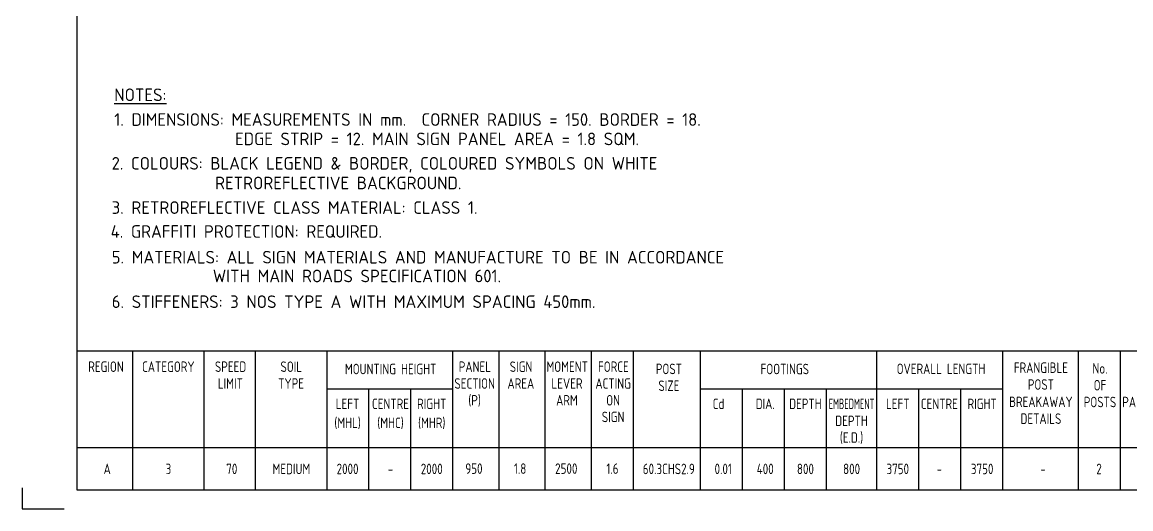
# Model space of a CAD drawing. Extents: x 0 to 420, y 0 to 297.
# Drawn here: x 0 to 264.1, y 0 to 115.9 of the extents above; entities that cross this region are included whole.
import ezdxf
from ezdxf.enums import TextEntityAlignment as Align

# ---------------------------------------------------------------- set-up
doc = ezdxf.new("R2010")
doc.units = 0
doc.layers.get('0').update_dxf_attribs({"linetype": 'CONTINUOUS'})
for name, color, linetype in [('L25', 1, 'CONTINUOUS'), ('T25', 1, 'CONTINUOUS'), ('TBLK18', 4, 'CONTINUOUS'), ('TBLK25', 1, 'CONTINUOUS'), ('TBLK35', 3, 'CONTINUOUS'), ('TBLK50', 7, 'CONTINUOUS')]:
    doc.layers.add(name, color=color, linetype=linetype)
doc.styles.add('ISO', font='iso3098b')

# ---------------------------------------------------------------- blocks, each defined once
blk = doc.blocks.new('A3BBLK')
at = {"layer": 'TBLK25'}
for p, q in [((0, 5), (0, 0)), ((0, 0), (10, 0))]:
    blk.add_line(p, q, dxfattribs=at)
at = {"layer": 'TBLK50'}
for p, q in [((13, 292.5), (13, 4.5)), ((13, 4.5), (415.5, 4.5))]:
    blk.add_line(p, q, dxfattribs=at)
blk = doc.blocks.new('title block')
blk.add_blockref('A3BBLK', (0, 0))
at = {"layer": 'TBLK18', "style": 'ISO'}
blk.add_attdef('MR_DIRECTORATE', text='', height=1.5, dxfattribs=at).set_placement((381.5, 67.12), align=Align.CENTER)
for tag, p in [('STREET_NAME', (355.51, 61.1)), ('SUBURB_POSTCODE', (388.49, 61.1)), ('TELEPHONE_NO.', (368.31, 58.84)), ('FAX_NO.', (393.56, 58.84))]:
    blk.add_attdef(tag, p, '', height=1.5, dxfattribs=at)
at = {"layer": 'TBLK25', "style": 'ISO'}
for tag, height, p in [('MR_BRANCH', 2, (381.5, 64.2)), ('ROAD_SECTION', 1.75, (384.5, 29.16)), ('SLK', 1.75, (384.5, 26.11)), ('CHAINAGE', 1.75, (384.5, 19.21))]:
    blk.add_attdef(tag, text='', height=height, dxfattribs=at).set_placement(p, align=Align.CENTER)
for tag, p, height in [('FILE_NUMBER', (371.77, 53.24), 2.5), ('DESIGNED_/_DRAWN', (371.77, 48.49), 2), ('VERIFIED', (371.77, 43.49), 2), ('APPROVED', (371.77, 38.49), 2), ('LOCAL_AUTHORITY', (370.48, 16.73), 1.25)]:
    blk.add_attdef(tag, p, '', height=height, dxfattribs=at)
at = {"layer": 'TBLK35', "style": 'ISO', "width": 0.9}
for tag, p in [('ROAD_PROJECT&NUMBER', (384.5, 32.23)), ('DRAWING_DESCRIPTION', (384.5, 22.29))]:
    blk.add_attdef(tag, text='', height=2.5, dxfattribs=at).set_placement(p, align=Align.CENTER)
at = {"layer": 'TBLK50', "style": 'ISO'}
blk.add_attdef('DRG_NUMBER', (356.8, 6.02), '', height=5, dxfattribs=at)

msp = doc.modelspace()

# ---------------------------------------------------------------- linework, layer by layer
at = {"layer": 'L25'}
for p, q in [((26.251792, 14.5), (26.251792, 4.5)), ((43.251792, 14.5), (43.251792, 4.5)), ((55.538867, 14.5), (55.538867, 4.5)), ((72.538867, 14.5), (72.538867, 4.5)), ((82.538867, 14.5), (82.538867, 4.5)), ((92.538867, 14.5), (92.538867, 4.5)), ((102.538867, 14.5), (102.538867, 4.5)), ((113.538867, 14.5), (113.538867, 4.5)), ((124.538867, 14.5), (124.538867, 4.5)), ((135.538867, 14.5), (135.538867, 4.5)), ((145.538867, 14.5), (145.538867, 4.5)), ((161.538867, 14.5), (161.538867, 4.5)), ((171.538867, 14.5), (171.538867, 4.5)), ((181.538867, 14.5), (181.538867, 4.5)), ((191.538867, 14.5), (191.538867, 4.5)), ((203.538867, 14.5), (203.538867, 4.5)), ((213.538867, 14.5), (213.538867, 4.5)), ((223.538867, 14.5), (223.538867, 4.5)), ((233.538867, 14.5), (233.538867, 4.5)), ((251.538867, 14.5), (251.538867, 4.5)), ((261.538867, 14.5), (261.538867, 4.5))]:
    msp.add_line(p, q, dxfattribs=at)
at = {"layer": 'TBLK50'}
for p, q in [((352.5, 37.5), (13, 37.5)), ((26.251792, 37.5), (26.251792, 14.5)), ((43.251792, 37.5), (43.251792, 14.5)), ((55.538867, 37.5), (55.538867, 14.5)), ((72.538867, 37.5), (72.538867, 14.5)), ((102.538867, 37.5), (102.538867, 14.5)), ((113.538867, 37.5), (113.538867, 14.5)), ((124.538867, 37.5), (124.538867, 14.5)), ((135.538867, 37.5), (135.538867, 14.5)), ((145.538867, 37.5), (145.538867, 14.5)), ((161.538867, 37.5), (161.538867, 14.5)), ((203.538867, 37.5), (203.538867, 14.5)), ((233.538867, 37.5), (233.538867, 14.5)), ((251.538867, 37.5), (251.538867, 14.5)), ((261.538867, 37.5), (261.538867, 14.5)), ((102.538867, 28.5), (72.538867, 28.5)), ((82.538867, 28.5), (82.538867, 14.5)), ((92.538867, 28.5), (92.538867, 14.5)), ((233.538867, 28.5), (161.538867, 28.5)), ((171.538867, 28.5), (171.538867, 14.5)), ((181.538867, 28.5), (181.538867, 14.5)), ((191.538867, 28.5), (191.538867, 14.5)), ((213.538867, 28.5), (213.538867, 14.5)), ((223.538867, 28.5), (223.538867, 14.5)), ((352.5, 14.5), (13, 14.5))]:
    msp.add_line(p, q, dxfattribs=at)

# ---------------------------------------------------------------- block references
at = {"color": 1}
msp.add_blockref('title block', (0.000001, 0), dxfattribs=at)

# ---------------------------------------------------------------- texts
at = {"layer": 'L25', "style": 'ISO', "width": 0.8}
for s, p in [('REGION', (19.962463, 32.590957)), ('CATEGORY', (34.818637, 32.590957)), ('SPEED', (49.645072, 32.590957)), ('SOIL', (64.105711, 32.590957)), ('PANEL', (107.841831, 32.590957)), ('SIGN', (118.841831, 32.590957)), ('MOMENT', (129.841831, 32.590957)), ('FORCE', (140.841831, 32.590957)), ('LIMIT', (49.594876, 28.590957)), ('TYPE', (64.055516, 28.590957)), ('SECTION', (107.791636, 28.590957)), ('AREA', (118.791636, 28.590957)), ('LEVER', (129.791636, 28.590957)), ('ACTING', (140.791636, 28.590957)), ('(P)', (107.777817, 24.590957)), ('ARM', (129.777817, 24.590957)), ('ON', (140.777817, 24.590957)), ('SIGN', (140.777817, 20.623784))]:
    msp.add_text(s, height=2.5, dxfattribs=at).set_placement(p, align=Align.CENTER)
at = {"layer": 'L25', "style": 'ISO'}
for s, width, p in [('MOUNTING HEIGHT', 0.8, (87.781285, 33.290424)), ('POST', 0.8, (154.067341, 33.30932)), ('FOOTINGS', 0.8, (181.679918, 33.290424)), ('OVERALL LENGTH', 0.8, (218.895381, 33.327049)), ('FRANGIBLE', 0.8, (242.689778, 33.604119)), ('No.', 0.8, (256.761892, 33.435914)), ('SIZE', 0.8, (154.067341, 29.30932)), ('POST', 0.8, (242.689778, 29.604119)), ('OF', 0.8, (256.761892, 29.435914)), ('BREAKAWAY', 0.8, (242.689778, 25.467443)), ('POSTS', 0.8, (256.761892, 25.435914)), ('PANELS', 0.8, (266.662078, 25.435914)), ('LEFT', 0.8, (77.517732, 25)), ('CENTRE', 0.8, (87.741245, 25)), ('RIGHT', 0.8, (97.566489, 25)), ('Cd', 0.8, (165.890938, 25)), ('DIA.', 0.8, (177.011386, 25)), ('DEPTH', 0.8, (186.588259, 25)), ('EMBEDMENT', 0.6, (197.570684, 24.987164)), ('LEFT', 0.8, (208.587255, 25)), ('CENTRE', 0.8, (218.491895, 25)), ('RIGHT', 0.8, (228.689692, 25)), ('(MHL)', 0.8, (77.517732, 20.477852)), ('(MHC)', 0.8, (87.741245, 20.477852)), ('(MHR)', 0.8, (97.566489, 20.477852)), ('DEPTH', 0.8, (197.570684, 20.951663)), ('DETAILS', 0.8, (242.689778, 21.467443)), ('(E.D.)', 0.8, (197.570684, 16.97676)), ('A', 0.8, (20.253648, 9.5)), ('3', 0.8, (34.844752, 9.5)), ('70', 0.8, (49.936257, 9.5)), ('MEDIUM', 0.8, (64.131827, 9.5)), ('2000', 0.8, (77.517732, 9.5)), ('2000', 0.8, (97.566489, 9.5)), ('950', 0.8, (107.620924, 9.569648)), ('1.8', 0.8, (118.620924, 9.569648)), ('2500', 0.8, (129.620924, 9.569648)), ('1.6', 0.8, (140.620924, 9.569648)), ('60.3CHS2.9', 0.8, (154.038867, 9.5)), ('0.01', 0.8, (167.011386, 9.5)), ('400', 0.8, (177.011386, 9.5)), ('800', 0.8, (186.588259, 9.5)), ('800', 0.8, (197.588259, 9.5)), ('3750', 0.8, (208.587255, 9.5)), ('3750', 0.8, (228.689692, 9.5)), ('2', 0.8, (256.5369, 9.5)), ('-', 0.8, (87.741245, 9.5)), ('-', 0.8, (218.491895, 9.5)), ('-', 0.8, (243.186994, 9.5))]:
    msp.add_text(s, height=2.5, dxfattribs=dict(at, width=width)).set_placement(p, align=Align.MIDDLE)
at = {"layer": 'T25', "color": 3, "style": 'ISO'}
for s, p in [('%%UNOTES:', (21.942182, 97.080454)), ('1. DIMENSIONS: MEASUREMENTS IN mm.  CORNER RADIUS = 150. BORDER = 18.', (21.942182, 91.189367)), ('EDGE STRIP = 12. MAIN SIGN PANEL AREA = 1.8 SQM.', (50.724783, 86.578693)), ('2. COLOURS: BLACK LEGEND & BORDER, COLOURED SYMBOLS ON WHITE', (21.313511, 80.766559)), ('RETROREFLECTIVE BACKGROUND.', (45.958106, 76.07959)), ('3. RETROREFLECTIVE CLASS MATERIAL: CLASS 1.', (21.34205, 70.224611)), ('4. GRAFFITI PROTECTION: REQUIRED.', (21.087323, 64.538666)), ('5. MATERIALS: ALL SIGN MATERIALS AND MANUFACTURE TO BE IN ACCORDANCE ', (21.344856, 58.410366)), ('               WITH MAIN ROADS SPECIFICATION 601.', (18.096824, 53.943784)), ('6. STIFFENERS: 3 NOS TYPE A WITH MAXIMUM SPACING 450mm.', (21.344856, 47.815558))]:
    msp.add_text(s, height=3, dxfattribs=at).set_placement(p)

doc.saveas('drawing.dxf')
